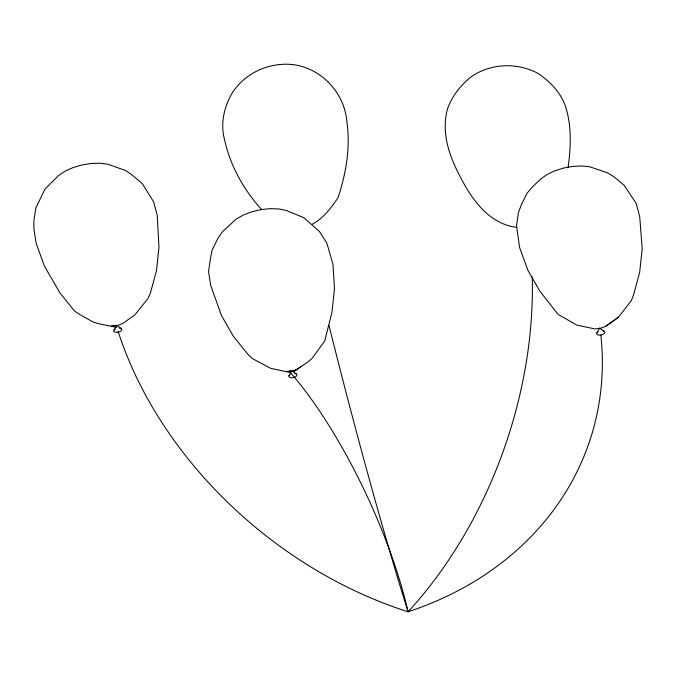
<?xml version="1.0" encoding="UTF-8"?>
<svg xmlns="http://www.w3.org/2000/svg" width="676" height="676" viewBox="0 0 676 676"><rect width="100%" height="100%" fill="white"/><g stroke="black" fill="none" stroke-linecap="round" stroke-linejoin="round"><path stroke-width="1.01" d="M568.068 167.564C570.95 147.089 571.828 125.744 565.339 105.862C560.387 92.173 550.23 81.982 538.595 73.726C517.554 62.15 490.717 63.121 470.969 76.954C460.457 85.421 452.295 95.899 447.58 108.659C442.011 128.474 446.912 148.636 455.362 166.887C467.615 193.015 485.283 223.35 516.785 227.406M114.007 330.04L116.711 325.232L121.469 328.823M288.973 375.797L291.863 370.659L296.341 374.031M596.908 332.93L599.688 328.021L604.361 331.544M618.396 317.221L631.359 300.626L633.463 295.192L639.657 272.411L642.2 248.81L639.741 216.878L636.175 203.366L624.168 185.3L614.053 176.842L607.302 172.743L589.599 166.752L581.352 165.975L572.302 166.465L563.083 168.189L554.32 171.028L546.597 174.797L540.462 179.224L532.688 186.694L527.17 193.082L521.5 204.49L518.56 212.103L516.498 225.742L519.565 247.382L527.863 270.189L539.786 291.077L558.055 314.332L576.645 325.021L594.956 328.95L600.753 328.249L605.975 326.153L618.396 317.221L605.975 326.153M293.418 371.893L295.581 369.89M312.464 224.111C323.669 218.086 330.995 207.938 338.059 197.696C346.171 173.081 350.582 147.123 346.839 121.241C344.337 93.018 322.114 68.876 293.959 64.727C270.223 61.71 245.472 72.442 232.4 92.705C224.086 106.622 220.207 123.615 224.516 139.493C230.195 165.561 243.453 189.449 261.299 209.154M294.474 371.225L300.702 366.798M114.971 325.536L111.489 326.145L117.252 325.587L122.593 323.593L134.701 315.05L147.731 298.817L150.309 293.359L156.452 270.839L158.961 247.424L157.238 215.441L153.672 201.913L142.281 183.534L131.997 174.915L125.736 170.589L107.983 164.234L99.938 163.229L90.99 163.491L81.754 164.995L72.864 167.648L64.913 171.265L58.457 175.599L44.971 189.119L35.836 207.954L33.8 221.483L33.969 229.384L36.115 243.233L44.439 266.116L59.97 292.978L74.309 310.799L79.591 314.45L92.882 321.869L97.8 323.517L116.872 327.471M289.142 371.014L290.95 370.778M285.509 371.487L291.162 371.268L296.722 369.552L307.96 361.913L311.982 358.474L324.683 341.118L331.941 312.422L334.51 288.449L332.972 264.198L326.871 243.208L319.545 231.564L303.896 217.714L286.159 210.473L278.664 208.943L270.028 208.656L260.843 209.636L251.725 211.825L243.301 215.052L236.152 219.117L222.353 231.809L217.985 238.273L212.078 250.145L210.608 257.64L208.538 271.532L210.684 285.34L221.449 315.506L233.195 336.056L247.948 354.376L252.199 358.457L270.696 368.352L290.359 372.544A203.222 58.474 65 0 1 408.076 611.788A350.109 292.26 17.4 0 0 600.863 335.076M294.812 373.549A4.107 1.994 -11.8 0 1 296.274 376.219A4.107 1.994 -11.8 0 1 290.401 377.622A4.107 1.994 -11.8 0 1 289.962 374.715M602.992 330.961A4.107 1.994 -11.8 0 1 603.854 333.783A4.107 1.994 -11.8 0 1 597.905 334.899A4.107 1.994 -11.8 0 1 598.083 331.882M532.257 277.067A347.903 235.569 -70.9 0 1 408.076 611.788A354.334 260.285 39.2 0 1 118.089 331.325M408.076 611.788A349.864 18.742 75.6 0 1 328.95 325.257M119.255 328.08A4.107 1.994 -11.8 0 1 121.181 330.733A4.107 1.994 -11.8 0 1 115.055 332.144A4.107 1.994 -11.8 0 1 115.258 329.001"/></g></svg>
